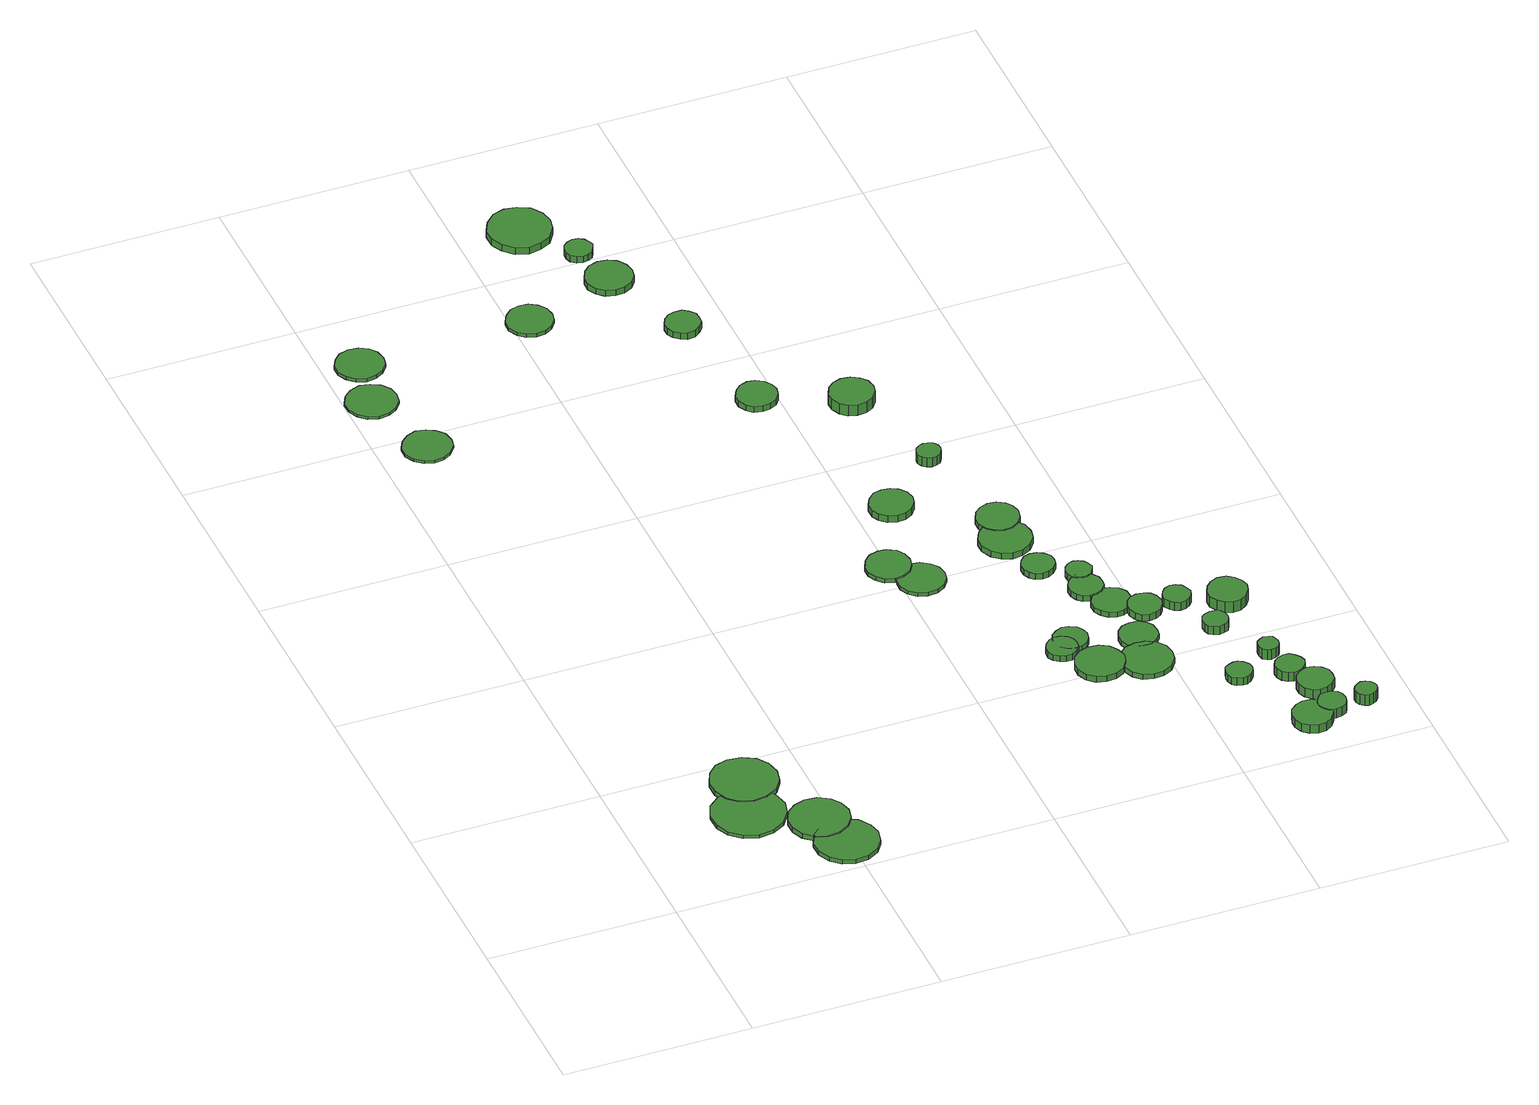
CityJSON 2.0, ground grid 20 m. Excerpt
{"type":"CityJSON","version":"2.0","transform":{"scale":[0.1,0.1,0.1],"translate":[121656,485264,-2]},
"CityObjects":{
"tree1":{"type":"SolitaryVegetationObject","attributes":{"function":"something"},"geometry":[{"type":"MultiSurface","lod":"1","boundaries":[[[0,1,2,3,4,5,6,7,8,9,10,11,12,13,14]],[[15,16,17,18,19,20,21,22,23,24,25,26,27,28,29]],[[0,29,28,1]],[[1,28,27,2]],[[2,27,26,3]],[[3,26,25,4]],[[4,25,24,5]],[[5,24,23,6]],[[6,23,22,7]],[[7,22,21,8]],[[8,21,20,9]],[[9,20,19,10]],[[10,19,18,11]],[[11,18,17,12]],[[12,17,16,13]],[[13,16,15,14]],[[14,15,29,0]]]}]},
"tree2":{"type":"SolitaryVegetationObject","attributes":{"function":"something"},"geometry":[{"type":"MultiSurface","lod":"1","boundaries":[[[30,31,32,33,34,35,36,37,38,39,40,41,42,43,44]],[[45,46,47,48,49,50,51,52,53,54,55,56,57,58,59]],[[30,59,58,31]],[[31,58,57,32]],[[32,57,56,33]],[[33,56,55,34]],[[34,55,54,35]],[[35,54,53,36]],[[36,53,52,37]],[[37,52,51,38]],[[38,51,50,39]],[[39,50,49,40]],[[40,49,48,41]],[[41,48,47,42]],[[42,47,46,43]],[[43,46,45,44]],[[44,45,59,30]]]}]},
"tree3":{"type":"SolitaryVegetationObject","attributes":{"function":"something"},"geometry":[{"type":"MultiSurface","lod":"1","boundaries":[[[60,61,62,63,64,65,66,67,68,69,70,71,72,73,74]],[[75,76,77,78,79,80,81,82,83,84,85,86,87,88,89]],[[60,89,88,61]],[[61,88,87,62]],[[62,87,86,63]],[[63,86,85,64]],[[64,85,84,65]],[[65,84,83,66]],[[66,83,82,67]],[[67,82,81,68]],[[68,81,80,69]],[[69,80,79,70]],[[70,79,78,71]],[[71,78,77,72]],[[72,77,76,73]],[[73,76,75,74]],[[74,75,89,60]]]}]},
"tree4":{"type":"SolitaryVegetationObject","attributes":{"function":"something"},"geometry":[{"type":"MultiSurface","lod":"1","boundaries":[[[90,91,92,93,94,95,96,97,98,99,100,101,102,103,104]],[[105,106,107,108,109,110,111,112,113,114,115,116,117,118,119]],[[90,119,118,91]],[[91,118,117,92]],[[92,117,116,93]],[[93,116,115,94]],[[94,115,114,95]],[[95,114,113,96]],[[96,113,112,97]],[[97,112,111,98]],[[98,111,110,99]],[[99,110,109,100]],[[100,109,108,101]],[[101,108,107,102]],[[102,107,106,103]],[[103,106,105,104]],[[104,105,119,90]]]}]},
"tree5":{"type":"SolitaryVegetationObject","attributes":{"function":"something"},"geometry":[{"type":"MultiSurface","lod":"1","boundaries":[[[120,121,122,123,124,125,126,127,128,129,130,131,132,133,134]],[[135,136,137,138,139,140,141,142,143,144,145,146,147,148,149]],[[120,149,148,121]],[[121,148,147,122]],[[122,147,146,123]],[[123,146,145,124]],[[124,145,144,125]],[[125,144,143,126]],[[126,143,142,127]],[[127,142,141,128]],[[128,141,140,129]],[[129,140,139,130]],[[130,139,138,131]],[[131,138,137,132]],[[132,137,136,133]],[[133,136,135,134]],[[134,135,149,120]]]}]},
"tree6":{"type":"SolitaryVegetationObject","attributes":{"function":"something"},"geometry":[{"type":"MultiSurface","lod":"1","boundaries":[[[150,151,152,153,154,155,156,157,158,159,160,161,162,163,164]],[[165,166,167,168,169,170,171,172,173,174,175,176,177,178,179]],[[150,179,178,151]],[[151,178,177,152]],[[152,177,176,153]],[[153,176,175,154]],[[154,175,174,155]],[[155,174,173,156]],[[156,173,172,157]],[[157,172,171,158]],[[158,171,170,159]],[[159,170,169,160]],[[160,169,168,161]],[[161,168,167,162]],[[162,167,166,163]],[[163,166,165,164]],[[164,165,179,150]]]}]},
"tree7":{"type":"SolitaryVegetationObject","attributes":{"function":"something"},"geometry":[{"type":"MultiSurface","lod":"1","boundaries":[[[180,181,182,183,184,185,186,187,188,189,190,191,192,193,194]],[[195,196,197,198,199,200,201,202,203,204,205,206,207,208,209]],[[180,209,208,181]],[[181,208,207,182]],[[182,207,206,183]],[[183,206,205,184]],[[184,205,204,185]],[[185,204,203,186]],[[186,203,202,187]],[[187,202,201,188]],[[188,201,200,189]],[[189,200,199,190]],[[190,199,198,191]],[[191,198,197,192]],[[192,197,196,193]],[[193,196,195,194]],[[194,195,209,180]]]}]},
"tree8":{"type":"SolitaryVegetationObject","attributes":{"function":"something"},"geometry":[{"type":"MultiSurface","lod":"1","boundaries":[[[210,211,212,213,214,215,216,217,218,219,220,221,222,223,224]],[[225,226,227,228,229,230,231,232,233,234,235,236,237,238,239]],[[210,239,238,211]],[[211,238,237,212]],[[212,237,236,213]],[[213,236,235,214]],[[214,235,234,215]],[[215,234,233,216]],[[216,233,232,217]],[[217,232,231,218]],[[218,231,230,219]],[[219,230,229,220]],[[220,229,228,221]],[[221,228,227,222]],[[222,227,226,223]],[[223,226,225,224]],[[224,225,239,210]]]}]},
"tree9":{"type":"SolitaryVegetationObject","attributes":{"function":"something"},"geometry":[{"type":"MultiSurface","lod":"1","boundaries":[[[240,241,242,243,244,245,246,247,248,249,250,251,252,253,254]],[[255,256,257,258,259,260,261,262,263,264,265,266,267,268,269]],[[240,269,268,241]],[[241,268,267,242]],[[242,267,266,243]],[[243,266,265,244]],[[244,265,264,245]],[[245,264,263,246]],[[246,263,262,247]],[[247,262,261,248]],[[248,261,260,249]],[[249,260,259,250]],[[250,259,258,251]],[[251,258,257,252]],[[252,257,256,253]],[[253,256,255,254]],[[254,255,269,240]]]}]},
"tree10":{"type":"SolitaryVegetationObject","attributes":{"function":"something"},"geometry":[{"type":"MultiSurface","lod":"1","boundaries":[[[270,271,272,273,274,275,276,277,278,279,280,281,282,283,284]],[[285,286,287,288,289,290,291,292,293,294,295,296,297,298,299]],[[270,299,298,271]],[[271,298,297,272]],[[272,297,296,273]],[[273,296,295,274]],[[274,295,294,275]],[[275,294,293,276]],[[276,293,292,277]],[[277,292,291,278]],[[278,291,290,279]],[[279,290,289,280]],[[280,289,288,281]],[[281,288,287,282]],[[282,287,286,283]],[[283,286,285,284]],[[284,285,299,270]]]}]},
"tree11":{"type":"SolitaryVegetationObject","attributes":{"function":"something"},"geometry":[{"type":"MultiSurface","lod":"1","boundaries":[[[300,301,302,303,304,305,306,307,308,309,310,311,312,313,314]],[[315,316,317,318,319,320,321,322,323,324,325,326,327,328,329]],[[300,329,328,301]],[[301,328,327,302]],[[302,327,326,303]],[[303,326,325,304]],[[304,325,324,305]],[[305,324,323,306]],[[306,323,322,307]],[[307,322,321,308]],[[308,321,320,309]],[[309,320,319,310]],[[310,319,318,311]],[[311,318,317,312]],[[312,317,316,313]],[[313,316,315,314]],[[314,315,329,300]]]}]},
"tree12":{"type":"SolitaryVegetationObject","attributes":{"function":"something"},"geometry":[{"type":"MultiSurface","lod":"1","boundaries":[[[330,331,332,333,334,335,336,337,338,339,340,341,342,343,344]],[[345,346,347,348,349,350,351,352,353,354,355,356,357,358,359]],[[330,359,358,331]],[[331,358,357,332]],[[332,357,356,333]],[[333,356,355,334]],[[334,355,354,335]],[[335,354,353,336]],[[336,353,352,337]],[[337,352,351,338]],[[338,351,350,339]],[[339,350,349,340]],[[340,349,348,341]],[[341,348,347,342]],[[342,347,346,343]],[[343,346,345,344]],[[344,345,359,330]]]}]},
"tree13":{"type":"SolitaryVegetationObject","attributes":{"function":"something"},"geometry":[{"type":"MultiSurface","lod":"1","boundaries":[[[360,361,362,363,364,365,366,367,368,369,370,371,372,373,374]],[[375,376,377,378,379,380,381,382,383,384,385,386,387,388,389]],[[360,389,388,361]],[[361,388,387,362]],[[362,387,386,363]],[[363,386,385,364]],[[364,385,384,365]],[[365,384,383,366]],[[366,383,382,367]],[[367,382,381,368]],[[368,381,380,369]],[[369,380,379,370]],[[370,379,378,371]],[[371,378,377,372]],[[372,377,376,373]],[[373,376,375,374]],[[374,375,389,360]]]}]},
"tree14":{"type":"SolitaryVegetationObject","attributes":{"function":"something"},"geometry":[{"type":"MultiSurface","lod":"1","boundaries":[[[390,391,392,393,394,395,396,397,398,399,400,401,402,403,404]],[[405,406,407,408,409,410,411,412,413,414,415,416,417,418,419]],[[390,419,418,391]],[[391,418,417,392]],[[392,417,416,393]],[[393,416,415,394]],[[394,415,414,395]],[[395,414,413,396]],[[396,413,412,397]],[[397,412,411,398]],[[398,411,410,399]],[[399,410,409,400]],[[400,409,408,401]],[[401,408,407,402]],[[402,407,406,403]],[[403,406,405,404]],[[404,405,419,390]]]}]},
"tree15":{"type":"SolitaryVegetationObject","attributes":{"function":"something"},"geometry":[{"type":"MultiSurface","lod":"1","boundaries":[[[420,421,422,423,424,425,426,427,428,429,430,431,432,433,434]],[[435,436,437,438,439,440,441,442,443,444,445,446,447,448,449]],[[420,449,448,421]],[[421,448,447,422]],[[422,447,446,423]],[[423,446,445,424]],[[424,445,444,425]],[[425,444,443,426]],[[426,443,442,427]],[[427,442,441,428]],[[428,441,440,429]],[[429,440,439,430]],[[430,439,438,431]],[[431,438,437,432]],[[432,437,436,433]],[[433,436,435,434]],[[434,435,449,420]]]}]},
"tree16":{"type":"SolitaryVegetationObject","attributes":{"function":"something"},"geometry":[{"type":"MultiSurface","lod":"1","boundaries":[[[450,451,452,453,454,455,456,457,458,459,460,461,462,463,464]],[[465,466,467,468,469,470,471,472,473,474,475,476,477,478,479]],[[450,479,478,451]],[[451,478,477,452]],[[452,477,476,453]],[[453,476,475,454]],[[454,475,474,455]],[[455,474,473,456]],[[456,473,472,457]],[[457,472,471,458]],[[458,471,470,459]],[[459,470,469,460]],[[460,469,468,461]],[[461,468,467,462]],[[462,467,466,463]],[[463,466,465,464]],[[464,465,479,450]]]}]},
"tree17":{"type":"SolitaryVegetationObject","attributes":{"function":"something"},"geometry":[{"type":"MultiSurface","lod":"1","boundaries":[[[480,481,482,483,484,485,486,487,488,489,490,491,492,493,494]],[[495,496,497,498,499,500,501,502,503,504,505,506,507,508,509]],[[480,509,508,481]],[[481,508,507,482]],[[482,507,506,483]],[[483,506,505,484]],[[484,505,504,485]],[[485,504,503,486]],[[486,503,502,487]],[[487,502,501,488]],[[488,501,500,489]],[[489,500,499,490]],[[490,499,498,491]],[[491,498,497,492]],[[492,497,496,493]],[[493,496,495,494]],[[494,495,509,480]]]}]},
"tree18":{"type":"SolitaryVegetationObject","attributes":{"function":"something"},"geometry":[{"type":"MultiSurface","lod":"1","boundaries":[[[510,511,512,513,514,515,516,517,518,519,520,521,522,523,524]],[[525,526,527,528,529,530,531,532,533,534,535,536,537,538,539]],[[510,539,538,511]],[[511,538,537,512]],[[512,537,536,513]],[[513,536,535,514]],[[514,535,534,515]],[[515,534,533,516]],[[516,533,532,517]],[[517,532,531,518]],[[518,531,530,519]],[[519,530,529,520]],[[520,529,528,521]],[[521,528,527,522]],[[522,527,526,523]],[[523,526,525,524]],[[524,525,539,510]]]}]},
"tree19":{"type":"SolitaryVegetationObject","attributes":{"function":"something"},"geometry":[{"type":"MultiSurface","lod":"1","boundaries":[[[540,541,542,543,544,545,546,547,548,549,550,551,552,553,554]],[[555,556,557,558,559,560,561,562,563,564,565,566,567,568,569]],[[540,569,568,541]],[[541,568,567,542]],[[542,567,566,543]],[[543,566,565,544]],[[544,565,564,545]],[[545,564,563,546]],[[546,563,562,547]],[[547,562,561,548]],[[548,561,560,549]],[[549,560,559,550]],[[550,559,558,551]],[[551,558,557,552]],[[552,557,556,553]],[[553,556,555,554]],[[554,555,569,540]]]}]},
"tree20":{"type":"SolitaryVegetationObject","attributes":{"function":"something"},"geometry":[{"type":"MultiSurface","lod":"1","boundaries":[[[570,571,572,573,574,575,576,577,578,579,580,581,582,583,584]],[[585,586,587,588,589,590,591,592,593,594,595,596,597,598,599]],[[570,599,598,571]],[[571,598,597,572]],[[572,597,596,573]],[[573,596,595,574]],[[574,595,594,575]],[[575,594,593,576]],[[576,593,592,577]],[[577,592,591,578]],[[578,591,590,579]],[[579,590,589,580]],[[580,589,588,581]],[[581,588,587,582]],[[582,587,586,583]],[[583,586,585,584]],[[584,585,599,570]]]}]},
"tree21":{"type":"SolitaryVegetationObject","attributes":{"function":"something"},"geometry":[{"type":"MultiSurface","lod":"1","boundaries":[[[600,601,602,603,604,605,606,607,608,609,610,611,612,613,614]],[[615,616,617,618,619,620,621,622,623,624,625,626,627,628,629]],[[600,629,628,601]],[[601,628,627,602]],[[602,627,626,603]],[[603,626,625,604]],[[604,625,624,605]],[[605,624,623,606]],[[606,623,622,607]],[[607,622,621,608]],[[608,621,620,609]],[[609,620,619,610]],[[610,619,618,611]],[[611,618,617,612]],[[612,617,616,613]],[[613,616,615,614]],[[614,615,629,600]]]}]},
"tree22":{"type":"SolitaryVegetationObject","attributes":{"function":"something"},"geometry":[{"type":"MultiSurface","lod":"1","boundaries":[[[630,631,632,633,634,635,636,637,638,639,640,641,642,643,644]],[[645,646,647,648,649,650,651,652,653,654,655,656,657,658,659]],[[630,659,658,631]],[[631,658,657,632]],[[632,657,656,633]],[[633,656,655,634]],[[634,655,654,635]],[[635,654,653,636]],[[636,653,652,637]],[[637,652,651,638]],[[638,651,650,639]],[[639,650,649,640]],[[640,649,648,641]],[[641,648,647,642]],[[642,647,646,643]],[[643,646,645,644]],[[644,645,659,630]]]}]},
"tree23":{"type":"SolitaryVegetationObject","attributes":{"function":"something"},"geometry":[{"type":"MultiSurface","lod":"1","boundaries":[[[660,661,662,663,664,665,666,667,668,669,670,671,672,673,674]],[[675,676,677,678,679,680,681,682,683,684,685,686,687,688,689]],[[660,689,688,661]],[[661,688,687,662]],[[662,687,686,663]],[[663,686,685,664]],[[664,685,684,665]],[[665,684,683,666]],[[666,683,682,667]],[[667,682,681,668]],[[668,681,680,669]],[[669,680,679,670]],[[670,679,678,671]],[[671,678,677,672]],[[672,677,676,673]],[[673,676,675,674]],[[674,675,689,660]]]}]},
"tree24":{"type":"SolitaryVegetationObject","attributes":{"function":"something"},"geometry":[{"type":"MultiSurface","lod":"1","boundaries":[[[690,691,692,693,694,695,696,697,698,699,700,701,702,703,704]],[[705,706,707,708,709,710,711,712,713,714,715,716,717,718,719]],[[690,719,718,691]],[[691,718,717,692]],[[692,717,716,693]],[[693,716,715,694]],[[694,715,714,695]],[[695,714,713,696]],[[696,713,712,697]],[[697,712,711,698]],[[698,711,710,699]],[[699,710,709,700]],[[700,709,708,701]],[[701,708,707,702]],[[702,707,706,703]],[[703,706,705,704]],[[704,705,719,690]]]}]},
"tree25":{"type":"SolitaryVegetationObject","attributes":{"function":"something"},"geometry":[{"type":"MultiSurface","lod":"1","boundaries":[[[720,721,722,723,724,725,726,727,728,729,730,731,732,733,734]],[[735,736,737,738,739,740,741,742,743,744,745,746,747,748,749]],[[720,749,748,721]],[[721,748,747,722]],[[722,747,746,723]],[[723,746,745,724]],[[724,745,744,725]],[[725,744,743,726]],[[726,743,742,727]],[[727,742,741,728]],[[728,741,740,729]],[[729,740,739,730]],[[730,739,738,731]],[[731,738,737,732]],[[732,737,736,733]],[[733,736,735,734]],[[734,735,749,720]]]}]},
"tree26":{"type":"SolitaryVegetationObject","attributes":{"function":"something"},"geometry":[{"type":"MultiSurface","lod":"1","boundaries":[[[750,751,752,753,754,755,756,757,758,759,760,761,762,763,764]],[[765,766,767,768,769,770,771,772,773,774,775,776,777,778,779]],[[750,779,778,751]],[[751,778,777,752]],[[752,777,776,753]],[[753,776,775,754]],[[754,775,774,755]],[[755,774,773,756]],[[756,773,772,757]],[[757,772,771,758]],[[758,771,770,759]],[[759,770,769,760]],[[760,769,768,761]],[[761,768,767,762]],[[762,767,766,763]],[[763,766,765,764]],[[764,765,779,750]]]}]},
"tree27":{"type":"SolitaryVegetationObject","attributes":{"function":"something"},"geometry":[{"type":"MultiSurface","lod":"1","boundaries":[[[780,781,782,783,784,785,786,787,788,789,790,791,792,793,794]],[[795,796,797,798,799,800,801,802,803,804,805,806,807,808,809]],[[780,809,808,781]],[[781,808,807,782]],[[782,807,806,783]],[[783,806,805,784]],[[784,805,804,785]],[[785,804,803,786]],[[786,803,802,787]],[[787,802,801,788]],[[788,801,800,789]],[[789,800,799,790]],[[790,799,798,791]],[[791,798,797,792]],[[792,797,796,793]],[[793,796,795,794]],[[794,795,809,780]]]}]},
"tree28":{"type":"SolitaryVegetationObject","attributes":{"function":"something"},"geometry":[{"type":"MultiSurface","lod":"1","boundaries":[[[810,811,812,813,814,815,816,817,818,819,820,821,822,823,824]],[[825,826,827,828,829,830,831,832,833,834,835,836,837,838,839]],[[810,839,838,811]],[[811,838,837,812]],[[812,837,836,813]],[[813,836,835,814]],[[814,835,834,815]],[[815,834,833,816]],[[816,833,832,817]],[[817,832,831,818]],[[818,831,830,819]],[[819,830,829,820]],[[820,829,828,821]],[[821,828,827,822]],[[822,827,826,823]],[[823,826,825,824]],[[824,825,839,810]]]}]},
"tree29":{"type":"SolitaryVegetationObject","attributes":{"function":"something"},"geometry":[{"type":"MultiSurface","lod":"1","boundaries":[[[840,841,842,843,844,845,846,847,848,849,850,851,852,853,854]],[[855,856,857,858,859,860,861,862,863,864,865,866,867,868,869]],[[840,869,868,841]],[[841,868,867,842]],[[842,867,866,843]],[[843,866,865,844]],[[844,865,864,845]],[[845,864,863,846]],[[846,863,862,847]],[[847,862,861,848]],[[848,861,860,849]],[[849,860,859,850]],[[850,859,858,851]],[[851,858,857,852]],[[852,857,856,853]],[[853,856,855,854]],[[854,855,869,840]]]}]},
"tree30":{"type":"SolitaryVegetationObject","attributes":{"function":"something"},"geometry":[{"type":"MultiSurface","lod":"1","boundaries":[[[870,871,872,873,874,875,876,877,878,879,880,881,882,883,884]],[[885,886,887,888,889,890,891,892,893,894,895,896,897,898,899]],[[870,899,898,871]],[[871,898,897,872]],[[872,897,896,873]],[[873,896,895,874]],[[874,895,894,875]],[[875,894,893,876]],[[876,893,892,877]],[[877,892,891,878]],[[878,891,890,879]],[[879,890,889,880]],[[880,889,888,881]],[[881,888,887,882]],[[882,887,886,883]],[[883,886,885,884]],[[884,885,899,870]]]}]},
"tree31":{"type":"SolitaryVegetationObject","attributes":{"function":"something"},"geometry":[{"type":"MultiSurface","lod":"1","boundaries":[[[900,901,902,903,904,905,906,907,908,909,910,911,912,913,914]],[[915,916,917,918,919,920,921,922,923,924,925,926,927,928,929]],[[900,929,928,901]],[[901,928,927,902]],[[902,927,926,903]],[[903,926,925,904]],[[904,925,924,905]],[[905,924,923,906]],[[906,923,922,907]],[[907,922,921,908]],[[908,921,920,909]],[[909,920,919,910]],[[910,919,918,911]],[[911,918,917,912]],[[912,917,916,913]],[[913,916,915,914]],[[914,915,929,900]]]}]},
"tree32":{"type":"SolitaryVegetationObject","attributes":{"function":"something"},"geometry":[{"type":"MultiSurface","lod":"1","boundaries":[[[930,931,932,933,934,935,936,937,938,939,940,941,942,943,944]],[[945,946,947,948,949,950,951,952,953,954,955,956,957,958,959]],[[930,959,958,931]],[[931,958,957,932]],[[932,957,956,933]],[[933,956,955,934]],[[934,955,954,935]],[[935,954,953,936]],[[936,953,952,937]],[[937,952,951,938]],[[938,951,950,939]],[[939,950,949,940]],[[940,949,948,941]],[[941,948,947,942]],[[942,947,946,943]],[[943,946,945,944]],[[944,945,959,930]]]}]},
"tree33":{"type":"SolitaryVegetationObject","attributes":{"function":"something"},"geometry":[{"type":"MultiSurface","lod":"1","boundaries":[[[960,961,962,963,964,965,966,967,968,969,970,971,972,973,974]],[[975,976,977,978,979,980,981,982,983,984,985,986,987,988,989]],[[960,989,988,961]],[[961,988,987,962]],[[962,987,986,963]],[[963,986,985,964]],[[964,985,984,965]],[[965,984,983,966]],[[966,983,982,967]],[[967,982,981,968]],[[968,981,980,969]],[[969,980,979,970]],[[970,979,978,971]],[[971,978,977,972]],[[972,977,976,973]],[[973,976,975,974]],[[974,975,989,960]]]}]},
"tree34":{"type":"SolitaryVegetationObject","attributes":{"function":"something"},"geometry":[{"type":"MultiSurface","lod":"1","boundaries":[[[990,991,992,993,994,995,996,997,998,999,1000,1001,1002,1003,1004]],[[1005,1006,1007,1008,1009,1010,1011,1012,1013,1014,1015,1016,1017,1018,1019]],[[990,1019,1018,991]],[[991,1018,1017,992]],[[992,1017,1016,993]],[[993,1016,1015,994]],[[994,1015,1014,995]],[[995,1014,1013,996]],[[996,1013,1012,997]],[[997,1012,1011,998]],[[998,1011,1010,999]],[[999,1010,1009,1000]],[[1000,1009,1008,1001]],[[1001,1008,1007,1002]],[[1002,1007,1006,1003]],[[1003,1006,1005,1004]],[[1004,1005,1019,990]]]}]},
"tree35":{"type":"SolitaryVegetationObject","attributes":{"function":"something"},"geometry":[{"type":"MultiSurface","lod":"1","boundaries":[[[1020,1021,1022,1023,1024,1025,1026,1027,1028,1029,1030,1031,1032,1033,1034]],[[1035,1036,1037,1038,1039,1040,1041,1042,1043,1044,1045,1046,1047,1048,1049]],[[1020,1049,1048,1021]],[[1021,1048,1047,1022]],[[1022,1047,1046,1023]],[[1023,1046,1045,1024]],[[1024,1045,1044,1025]],[[1025,1044,1043,1026]],[[1026,1043,1042,1027]],[[1027,1042,1041,1028]],[[1028,1041,1040,1029]],[[1029,1040,1039,1030]],[[1030,1039,1038,1031]],[[1031,1038,1037,1032]],[[1032,1037,1036,1033]],[[1033,1036,1035,1034]],[[1034,1035,1049,1020]]]}]},
"tree36":{"type":"SolitaryVegetationObject","attributes":{"function":"something"},"geometry":[{"type":"MultiSurface","lod":"1","boundaries":[[[1050,1051,1052,1053,1054,1055,1056,1057,1058,1059,1060,1061,1062,1063,1064]],[[1065,1066,1067,1068,1069,1070,1071,1072,1073,1074,1075,1076,1077,1078,1079]],[[1050,1079,1078,1051]],[[1051,1078,1077,1052]],[[1052,1077,1076,1053]],[[1053,1076,1075,1054]],[[1054,1075,1074,1055]],[[1055,1074,1073,1056]],[[1056,1073,1072,1057]],[[1057,1072,1071,1058]],[[1058,1071,1070,1059]],[[1059,1070,1069,1060]],[[1060,1069,1068,1061]],[[1061,1068,1067,1062]],[[1062,1067,1066,1063]],[[1063,1066,1065,1064]],[[1064,1065,1079,1050]]]}]},
"tree37":{"type":"SolitaryVegetationObject","attributes":{"function":"something"},"geometry":[{"type":"MultiSurface","lod":"1","boundaries":[[[1080,1081,1082,1083,1084,1085,1086,1087,1088,1089,1090,1091,1092,1093,1094]],[[1095,1096,1097,1098,1099,1100,1101,1102,1103,1104,1105,1106,1107,1108,1109]],[[1080,1109,1108,1081]],[[1081,1108,1107,1082]],[[1082,1107,1106,1083]],[[1083,1106,1105,1084]],[[1084,1105,1104,1085]],[[1085,1104,1103,1086]],[[1086,1103,1102,1087]],[[1087,1102,1101,1088]],[[1088,1101,1100,1089]],[[1089,1100,1099,1090]],[[1090,1099,1098,1091]],[[1091,1098,1097,1092]],[[1092,1097,1096,1093]],[[1093,1096,1095,1094]],[[1094,1095,1109,1080]]]}]},
"tree38":{"type":"SolitaryVegetationObject","attributes":{"function":"something"},"geometry":[{"type":"MultiSurface","lod":"1","boundaries":[[[1110,1111,1112,1113,1114,1115,1116,1117,1118,1119,1120,1121,1122,1123,1124]],[[1125,1126,1127,1128,1129,1130,1131,1132,1133,1134,1135,1136,1137,1138,1139]],[[1110,1139,1138,1111]],[[1111,1138,1137,1112]],[[1112,1137,1136,1113]],[[1113,1136,1135,1114]],[[1114,1135,1134,1115]],[[1115,1134,1133,1116]],[[1116,1133,1132,1117]],[[1117,1132,1131,1118]],[[1118,1131,1130,1119]],[[1119,1130,1129,1120]],[[1120,1129,1128,1121]],[[1121,1128,1127,1122]],[[1122,1127,1126,1123]],[[1123,1126,1125,1124]],[[1124,1125,1139,1110]]]}]},
"tree39":{"type":"SolitaryVegetationObject","attributes":{"function":"something"},"geometry":[{"type":"MultiSurface","lod":"1","boundaries":[[[1140,1141,1142,1143,1144,1145,1146,1147,1148,1149,1150,1151,1152,1153,1154]],[[1155,1156,1157,1158,1159,1160,1161,1162,1163,1164,1165,1166,1167,1168,1169]],[[1140,1169,1168,1141]],[[1141,1168,1167,1142]],[[1142,1167,1166,1143]],[[1143,1166,1165,1144]],[[1144,1165,1164,1145]],[[1145,1164,1163,1146]],[[1146,1163,1162,1147]],[[1147,1162,1161,1148]],[[1148,1161,1160,1149]],[[1149,1160,1159,1150]],[[1150,1159,1158,1151]],[[1151,1158,1157,1152]],[[1152,1157,1156,1153]],[[1153,1156,1155,1154]],[[1154,1155,1169,1140]]]}]},
"tree40":{"type":"SolitaryVegetationObject","attributes":{"function":"something"},"geometry":[{"type":"MultiSurface","lod":"1","boundaries":[[[1170,1171,1172,1173,1174,1175,1176,1177,1178,1179,1180,1181,1182,1183,1184]],[[1185,1186,1187,1188,1189,1190,1191,1192,1193,1194,1195,1196,1197,1198,1199]],[[1170,1199,1198,1171]],[[1171,1198,1197,1172]],[[1172,1197,1196,1173]],[[1173,1196,1195,1174]],[[1174,1195,1194,1175]],[[1175,1194,1193,1176]],[[1176,1193,1192,1177]],[[1177,1192,1191,1178]],[[1178,1191,1190,1179]],[[1179,1190,1189,1180]],[[1180,1189,1188,1181]],[[1181,1188,1187,1182]],[[1182,1187,1186,1183]],[[1183,1186,1185,1184]],[[1184,1185,1199,1170]]]}]}
},
"vertices":[
[161,113,14],[157,129,14],[148,142,14],[134,150,14],[118,151,14],[103,146,14],[91,136,14],[85,121,14],[85,105,14],[91,91,14],[103,80,14],[118,75,14],[134,77,14],[148,85,14],[157,98,14],[157,98,10],[148,85,10],[134,77,10],[118,75,10],[103,80,10],[91,91,10],[85,105,10],[85,121,10],[91,136,10],[103,146,10],[118,151,10],[134,150,10],[148,142,10],[157,129,10],[161,113,10],
[172,162,15],[169,176,15],[161,188,15],[148,195,15],[133,197,15],[119,193,15],[109,183,15],[103,169,15],[103,155,15],[109,141,15],[119,132,15],[133,127,15],[148,129,15],[161,136,15],[169,148,15],[169,148,10],[161,136,10],[148,129,10],[133,127,10],[119,132,10],[109,141,10],[103,155,10],[103,169,10],[109,183,10],[119,193,10],[133,197,10],[148,195,10],[161,188,10],[169,176,10],[172,162,10],
[228,35,15],[225,48,15],[217,60,15],[205,66,15],[191,68,15],[178,64,15],[168,54,15],[162,42,15],[162,28,15],[168,15,15],[178,6,15],[191,2,15],[205,3,15],[217,10,15],[225,21,15],[225,21,10],[217,10,10],[205,3,10],[191,2,10],[178,6,10],[168,15,10],[162,28,10],[162,42,10],[168,54,10],[178,64,10],[191,68,10],[205,66,10],[217,60,10],[225,48,10],[228,35,10],
[214,77,16],[211,90,16],[204,100,16],[192,107,16],[179,108,16],[167,104,16],[157,96,16],[152,84,16],[152,71,16],[157,59,16],[167,50,16],[179,46,16],[192,47,16],[204,54,16],[211,64,16],[211,64,10],[204,54,10],[192,47,10],[179,46,10],[167,50,10],[157,59,10],[152,71,10],[152,84,10],[157,96,10],[167,104,10],[179,108,10],[192,107,10],[204,100,10],[211,90,10],[214,77,10],
[77,781,9],[75,792,9],[68,800,9],[59,805,9],[49,807,9],[39,803,9],[31,796,9],[26,787,9],[26,776,9],[31,766,9],[39,759,9],[49,756,9],[59,757,9],[68,762,9],[75,771,9],[75,771,6],[68,762,6],[59,757,6],[49,756,6],[39,759,6],[31,766,6],[26,776,6],[26,787,6],[31,796,6],[39,803,6],[49,807,6],[59,805,6],[68,800,6],[75,792,6],[77,781,6],
[54,868,9],[52,879,9],[45,888,9],[36,893,9],[25,895,9],[14,891,9],[6,884,9],[1,874,9],[1,863,9],[6,853,9],[14,845,9],[25,842,9],[36,843,9],[45,848,9],[52,857,9],[52,857,6],[45,848,6],[36,843,6],[25,842,6],[14,845,6],[6,853,6],[1,863,6],[1,874,6],[6,884,6],[14,891,6],[25,895,6],[36,893,6],[45,888,6],[52,879,6],[54,868,6],
[61,920,15],[59,931,15],[53,939,15],[44,944,15],[33,945,15],[23,942,15],[16,935,15],[11,926,15],[11,915,15],[16,906,15],[23,899,15],[33,895,15],[44,897,15],[53,902,15],[59,910,15],[59,910,11],[53,902,11],[44,897,11],[33,895,11],[23,899,11],[16,906,11],[11,915,11],[11,926,11],[16,935,11],[23,942,11],[33,945,11],[44,944,11],[53,939,11],[59,931,11],[61,920,11],
[241,924,15],[239,934,15],[233,942,15],[225,947,15],[215,948,15],[205,945,15],[198,938,15],[193,929,15],[193,919,15],[198,909,15],[205,903,15],[215,900,15],[225,901,15],[233,906,15],[239,914,15],[239,914,11],[233,906,11],[225,901,11],[215,900,11],[205,903,11],[198,909,11],[193,919,11],[193,929,11],[198,938,11],[205,945,11],[215,948,11],[225,947,11],[233,942,11],[239,934,11],[241,924,11],
[420,428,15],[418,438,15],[413,446,15],[404,451,15],[395,452,15],[385,449,15],[378,442,15],[374,433,15],[374,424,15],[378,415,15],[385,408,15],[395,405,15],[404,406,15],[413,411,15],[418,419,15],[418,419,10],[413,411,10],[404,406,10],[395,405,10],[385,408,10],[378,415,10],[374,424,10],[374,433,10],[378,442,10],[385,449,10],[395,452,10],[404,451,10],[413,446,10],[418,438,10],[420,428,10],
[444,397,14],[442,407,14],[436,415,14],[427,421,14],[417,422,14],[407,418,14],[399,412,14],[395,402,14],[395,392,14],[399,383,14],[407,376,14],[417,373,14],[427,374,14],[436,379,14],[442,387,14],[442,387,10],[436,379,10],[427,374,10],[417,373,10],[407,376,10],[399,383,10],[395,392,10],[395,402,10],[399,412,10],[407,418,10],[417,422,10],[427,421,10],[436,415,10],[442,407,10],[444,397,10],
[521,241,17],[520,247,17],[516,253,17],[510,256,17],[503,257,17],[497,255,17],[492,250,17],[489,244,17],[489,237,17],[492,231,17],[497,227,17],[503,225,17],[510,225,17],[516,229,17],[520,234,17],[520,234,10],[516,229,10],[510,225,10],[503,225,10],[497,227,10],[492,231,10],[489,237,10],[489,244,10],[492,250,10],[497,255,10],[503,257,10],[510,256,10],[516,253,10],[520,247,10],[521,241,10],
[293,1058,20],[290,1071,20],[282,1083,20],[270,1089,20],[257,1091,20],[244,1087,20],[234,1077,20],[228,1065,20],[228,1051,20],[234,1039,20],[244,1029,20],[257,1025,20],[270,1027,20],[282,1033,20],[290,1045,20],[290,1045,12],[282,1033,12],[270,1027,12],[257,1025,12],[244,1029,12],[234,1039,12],[228,1051,12],[228,1065,12],[234,1077,12],[244,1087,12],[257,1091,12],[270,1089,12],[282,1083,12],[290,1071,12],[293,1058,12],
[458,516,18],[456,525,18],[450,533,18],[442,537,18],[433,538,18],[424,536,18],[417,529,18],[413,521,18],[413,511,18],[417,503,18],[424,497,18],[433,494,18],[442,495,18],[450,499,18],[456,507,18],[456,507,10],[450,499,10],[442,495,10],[433,494,10],[424,497,10],[417,503,10],[413,511,10],[413,521,10],[417,529,10],[424,536,10],[433,538,10],[442,537,10],[450,533,10],[456,525,10],[458,516,10],
[557,205,17],[554,215,17],[548,224,17],[539,229,17],[528,230,17],[518,227,17],[510,220,17],[506,210,17],[506,200,17],[510,190,17],[518,183,17],[528,180,17],[539,181,17],[548,186,17],[554,195,17],[554,195,10],[548,186,10],[539,181,10],[528,180,10],[518,183,10],[510,190,10],[506,200,10],[506,210,10],[510,220,10],[518,227,10],[528,230,10],[539,229,10],[548,224,10],[554,215,10],[557,205,10],
[536,251,17],[534,258,17],[530,264,17],[523,268,17],[516,269,17],[509,266,17],[503,261,17],[500,254,17],[500,247,17],[503,240,17],[509,235,17],[516,233,17],[523,234,17],[530,237,17],[534,243,17],[534,243,10],[530,237,10],[523,234,10],[516,233,10],[509,235,10],[503,240,10],[500,247,10],[500,254,10],[503,261,10],[509,266,10],[516,269,10],[523,268,10],[530,264,10],[534,258,10],[536,251,10],
[399,727,18],[397,735,18],[392,742,18],[384,747,18],[376,748,18],[367,745,18],[361,739,18],[357,731,18],[357,722,18],[361,714,18],[367,708,18],[376,706,18],[384,707,18],[392,711,18],[397,718,18],[397,718,11],[392,711,11],[384,707,11],[376,706,11],[367,708,11],[361,714,11],[357,722,11],[357,731,11],[361,739,11],[367,745,11],[376,748,11],[384,747,11],[392,742,11],[397,735,11],[399,727,11],
[338,955,19],[336,965,19],[330,974,19],[321,979,19],[311,980,19],[301,977,19],[294,970,19],[289,960,19],[289,950,19],[294,941,19],[301,934,19],[311,931,19],[321,932,19],[330,937,19],[336,945,19],[336,945,12],[330,937,12],[321,932,12],[311,931,12],[301,934,12],[294,941,12],[289,950,12],[289,960,12],[294,970,12],[301,977,12],[311,980,12],[321,979,12],[330,974,12],[336,965,12],[338,955,12],
[317,1007,20],[315,1012,20],[312,1017,20],[307,1020,20],[301,1021,20],[295,1019,20],[290,1015,20],[288,1010,20],[288,1004,20],[290,998,20],[295,994,20],[301,992,20],[307,993,20],[312,996,20],[315,1001,20],[315,1001,12],[312,996,12],[307,993,12],[301,992,12],[295,994,12],[290,998,12],[288,1004,12],[288,1010,12],[290,1015,12],[295,1019,12],[301,1021,12],[307,1020,12],[312,1017,12],[315,1012,12],[317,1007,12],
[371,859,19],[370,867,19],[365,873,19],[359,877,19],[351,877,19],[344,875,19],[338,870,19],[335,863,19],[335,856,19],[338,849,19],[344,844,19],[351,841,19],[359,842,19],[365,846,19],[370,852,19],[370,852,11],[365,846,11],[359,842,11],[351,841,11],[344,844,11],[338,849,11],[335,856,11],[335,863,11],[338,870,11],[344,875,11],[351,877,11],[359,877,11],[365,873,11],[370,867,11],[371,859,11],
[603,194,16],[601,205,16],[594,214,16],[584,219,16],[573,220,16],[562,217,16],[554,209,16],[550,199,16],[550,188,16],[554,178,16],[562,170,16],[573,167,16],[584,168,16],[594,173,16],[601,183,16],[601,183,10],[594,173,10],[584,168,10],[573,167,10],[562,170,10],[554,178,10],[550,188,10],[550,199,10],[554,209,10],[562,217,10],[573,220,10],[584,219,10],[594,214,10],[601,205,10],[603,194,10],
[550,373,17],[549,380,17],[544,386,17],[538,389,17],[531,390,17],[524,388,17],[519,383,17],[516,377,17],[516,369,17],[519,363,17],[524,358,17],[531,356,17],[538,357,17],[544,360,17],[549,366,17],[549,366,10],[544,360,10],[538,357,10],[531,356,10],[524,358,10],[519,363,10],[516,369,10],[516,377,10],[519,383,10],[524,388,10],[531,390,10],[538,389,10],[544,386,10],[549,380,10],[550,373,10],
[546,424,17],[544,435,17],[537,444,17],[527,450,17],[516,451,17],[505,448,17],[497,440,17],[492,430,17],[492,419,17],[497,408,17],[505,401,17],[516,397,17],[527,398,17],[537,404,17],[544,413,17],[544,413,10],[537,404,10],[527,398,10],[516,397,10],[505,401,10],[497,408,10],[492,419,10],[492,430,10],[497,440,10],[505,448,10],[516,451,10],[527,450,10],[537,444,10],[544,435,10],[546,424,10],
[602,232,16],[601,241,16],[596,247,16],[589,252,16],[580,252,16],[572,250,16],[566,244,16],[563,237,16],[563,228,16],[566,221,16],[572,215,16],[580,213,16],[589,213,16],[596,218,16],[601,224,16],[601,224,10],[596,218,10],[589,213,10],[580,213,10],[572,215,10],[566,221,10],[563,228,10],[563,237,10],[566,244,10],[572,250,10],[580,252,10],[589,252,10],[596,247,10],[601,241,10],[602,232,10],
[581,324,17],[580,331,17],[575,337,17],[569,341,17],[561,342,17],[554,339,17],[549,334,17],[546,328,17],[546,320,17],[549,313,17],[554,308,17],[561,306,17],[569,307,17],[575,310,17],[580,316,17],[580,316,10],[575,310,10],[569,307,10],[561,306,10],[554,308,10],[549,313,10],[546,320,10],[546,328,10],[549,334,10],[554,339,10],[561,342,10],[569,341,10],[575,337,10],[580,331,10],[581,324,10],
[546,457,18],[544,466,18],[539,473,18],[531,478,18],[522,479,18],[513,476,18],[506,470,18],[502,461,18],[502,452,18],[506,443,18],[513,437,18],[522,434,18],[531,435,18],[539,440,18],[544,447,18],[544,447,11],[539,440,11],[531,435,11],[522,434,11],[513,437,11],[506,443,11],[502,452,11],[502,461,11],[506,470,11],[513,476,11],[522,479,11],[531,478,11],[539,473,11],[544,466,11],[546,457,11],
[598,293,16],[597,301,16],[592,308,16],[584,312,16],[576,313,16],[568,310,16],[562,304,16],[558,297,16],[558,288,16],[562,281,16],[568,275,16],[576,272,16],[584,273,16],[592,278,16],[597,284,16],[597,284,10],[592,278,10],[584,273,10],[576,272,10],[568,275,10],[562,281,10],[558,288,10],[558,297,10],[562,304,10],[568,310,10],[576,313,10],[584,312,10],[592,308,10],[597,301,10],[598,293,10],
[486,688,24],[484,698,24],[478,705,24],[470,710,24],[460,711,24],[451,708,24],[444,702,24],[440,693,24],[440,684,24],[444,675,24],[451,668,24],[460,666,24],[470,667,24],[478,671,24],[484,679,24],[484,679,11],[478,671,11],[470,667,11],[460,666,11],[451,668,11],[444,675,11],[440,684,11],[440,693,11],[444,702,11],[451,708,11],[460,711,11],[470,710,11],[478,705,11],[484,698,11],[486,688,11],
[511,575,22],[510,580,22],[507,584,22],[502,586,22],[497,587,22],[492,585,22],[488,582,22],[486,577,22],[486,572,22],[488,567,22],[492,564,22],[497,562,22],[502,563,22],[507,565,22],[510,570,22],[510,570,11],[507,565,11],[502,563,11],[497,562,11],[492,564,11],[488,567,11],[486,572,11],[486,577,11],[488,582,11],[492,585,11],[497,587,11],[502,586,11],[507,584,11],[510,580,11],[511,575,11],
[580,348,18],[578,354,18],[575,358,18],[570,361,18],[565,362,18],[559,360,18],[555,356,18],[553,351,18],[553,345,18],[555,340,18],[559,337,18],[565,335,18],[570,335,18],[575,338,18],[578,343,18],[578,343,10],[575,338,10],[570,335,10],[565,335,10],[559,337,10],[555,340,10],[553,345,10],[553,351,10],[555,356,10],[559,360,10],[565,362,10],[570,361,10],[575,358,10],[578,354,10],[580,348,10],
[623,272,18],[621,280,18],[617,286,18],[611,289,18],[603,290,18],[596,288,18],[591,283,18],[588,276,18],[588,269,18],[591,262,18],[596,257,18],[603,255,18],[611,256,18],[617,259,18],[621,265,18],[621,265,10],[617,259,10],[611,256,10],[603,255,10],[596,257,10],[591,262,10],[588,269,10],[588,276,10],[591,283,10],[596,288,10],[603,290,10],[611,289,10],[617,286,10],[621,280,10],[623,272,10],
[665,139,19],[664,144,19],[660,149,19],[655,152,19],[650,152,19],[644,150,19],[640,147,19],[638,141,19],[638,136,19],[640,130,19],[644,127,19],[650,125,19],[655,125,19],[660,128,19],[664,133,19],[664,133,10],[660,128,10],[655,125,10],[650,125,10],[644,127,10],[640,130,10],[638,136,10],[638,141,10],[640,147,10],[644,150,10],[650,152,10],[655,152,10],[660,149,10],[664,144,10],[665,139,10],
[713,47,20],[711,55,20],[706,62,20],[699,67,20],[690,68,20],[682,65,20],[675,59,20],[672,51,20],[672,43,20],[675,35,20],[682,29,20],[690,26,20],[699,27,20],[706,32,20],[711,39,20],[711,39,10],[706,32,10],[699,27,10],[690,26,10],[682,29,10],[675,35,10],[672,43,10],[672,51,10],[675,59,10],[682,65,10],[690,68,10],[699,67,10],[706,62,10],[711,55,10],[713,47,10],
[654,273,20],[652,279,20],[649,284,20],[644,287,20],[638,288,20],[632,286,20],[628,282,20],[625,276,20],[625,270,20],[628,265,20],[632,261,20],[638,259,20],[644,260,20],[649,263,20],[652,267,20],[652,267,10],[649,263,10],[644,260,10],[638,259,10],[632,261,10],[628,265,10],[625,270,10],[625,276,10],[628,282,10],[632,286,10],[638,288,10],[644,287,10],[649,284,10],[652,279,10],[654,273,10],
[673,222,20],[672,227,20],[669,232,20],[664,234,20],[659,235,20],[653,233,20],[649,230,20],[647,225,20],[647,219,20],[649,214,20],[653,211,20],[659,209,20],[664,210,20],[669,212,20],[672,217,20],[672,217,10],[669,212,10],[664,210,10],[659,209,10],[653,211,10],[649,214,10],[647,219,10],[647,225,10],[649,230,10],[653,233,10],[659,235,10],[664,234,10],[669,232,10],[672,227,10],[673,222,10],
[731,57,21],[730,63,21],[727,68,21],[721,71,21],[715,71,21],[709,70,21],[705,65,21],[702,60,21],[702,54,21],[705,48,21],[709,44,21],[715,42,21],[721,43,21],[727,46,21],[730,51,21],[730,51,10],[727,46,10],[721,43,10],[715,42,10],[709,44,10],[705,48,10],[702,54,10],[702,60,10],[705,65,10],[709,70,10],[715,71,10],[721,71,10],[727,68,10],[730,63,10],[731,57,10],
[716,127,21],[714,133,21],[710,138,21],[705,142,21],[699,142,21],[693,140,21],[688,136,21],[685,130,21],[685,124,21],[688,118,21],[693,114,21],[699,112,21],[705,113,21],[710,116,21],[714,121,21],[714,121,10],[710,116,10],[705,113,10],[699,112,10],[693,114,10],[688,118,10],[685,124,10],[685,130,10],[688,136,10],[693,140,10],[699,142,10],[705,142,10],[710,138,10],[714,133,10],[716,127,10],
[703,164,22],[702,168,22],[700,172,22],[696,174,22],[691,175,22],[687,173,22],[683,170,22],[682,166,22],[682,162,22],[683,157,22],[687,154,22],[691,153,22],[696,154,22],[700,156,22],[702,159,22],[702,159,10],[700,156,10],[696,154,10],[691,153,10],[687,154,10],[683,157,10],[682,162,10],[682,166,10],[683,170,10],[687,173,10],[691,175,10],[696,174,10],[700,172,10],[702,168,10],[703,164,10],
[733,96,21],[732,104,21],[727,110,21],[720,114,21],[712,115,21],[705,112,21],[699,107,21],[696,100,21],[696,92,21],[699,85,21],[705,79,21],[712,77,21],[720,78,21],[727,82,21],[732,88,21],[732,88,10],[727,82,10],[720,78,10],[712,77,10],[705,79,10],[699,85,10],[696,92,10],[696,100,10],[699,107,10],[705,112,10],[712,115,10],[720,114,10],[727,110,10],[732,104,10],[733,96,10],
[706,254,26],[704,262,26],[699,269,26],[692,274,26],[683,275,26],[675,272,26],[669,266,26],[665,258,26],[665,250,26],[669,242,26],[675,236,26],[683,233,26],[692,234,26],[699,239,26],[704,246,26],[704,246,13],[699,239,13],[692,234,13],[683,233,13],[675,236,13],[669,242,13],[665,250,13],[665,258,13],[669,266,13],[675,272,13],[683,275,13],[692,274,13],[699,269,13],[704,262,13],[706,254,13],
[764,57,26],[763,61,26],[760,65,26],[756,67,26],[751,68,26],[747,66,26],[743,63,26],[741,59,26],[741,54,26],[743,50,26],[747,47,26],[751,45,26],[756,46,26],[760,48,26],[763,52,26],[763,52,13],[760,48,13],[756,46,13],[751,45,13],[747,47,13],[743,50,13],[741,54,13],[741,59,13],[743,63,13],[747,66,13],[751,68,13],[756,67,13],[760,65,13],[763,61,13],[764,57,13]
]}
